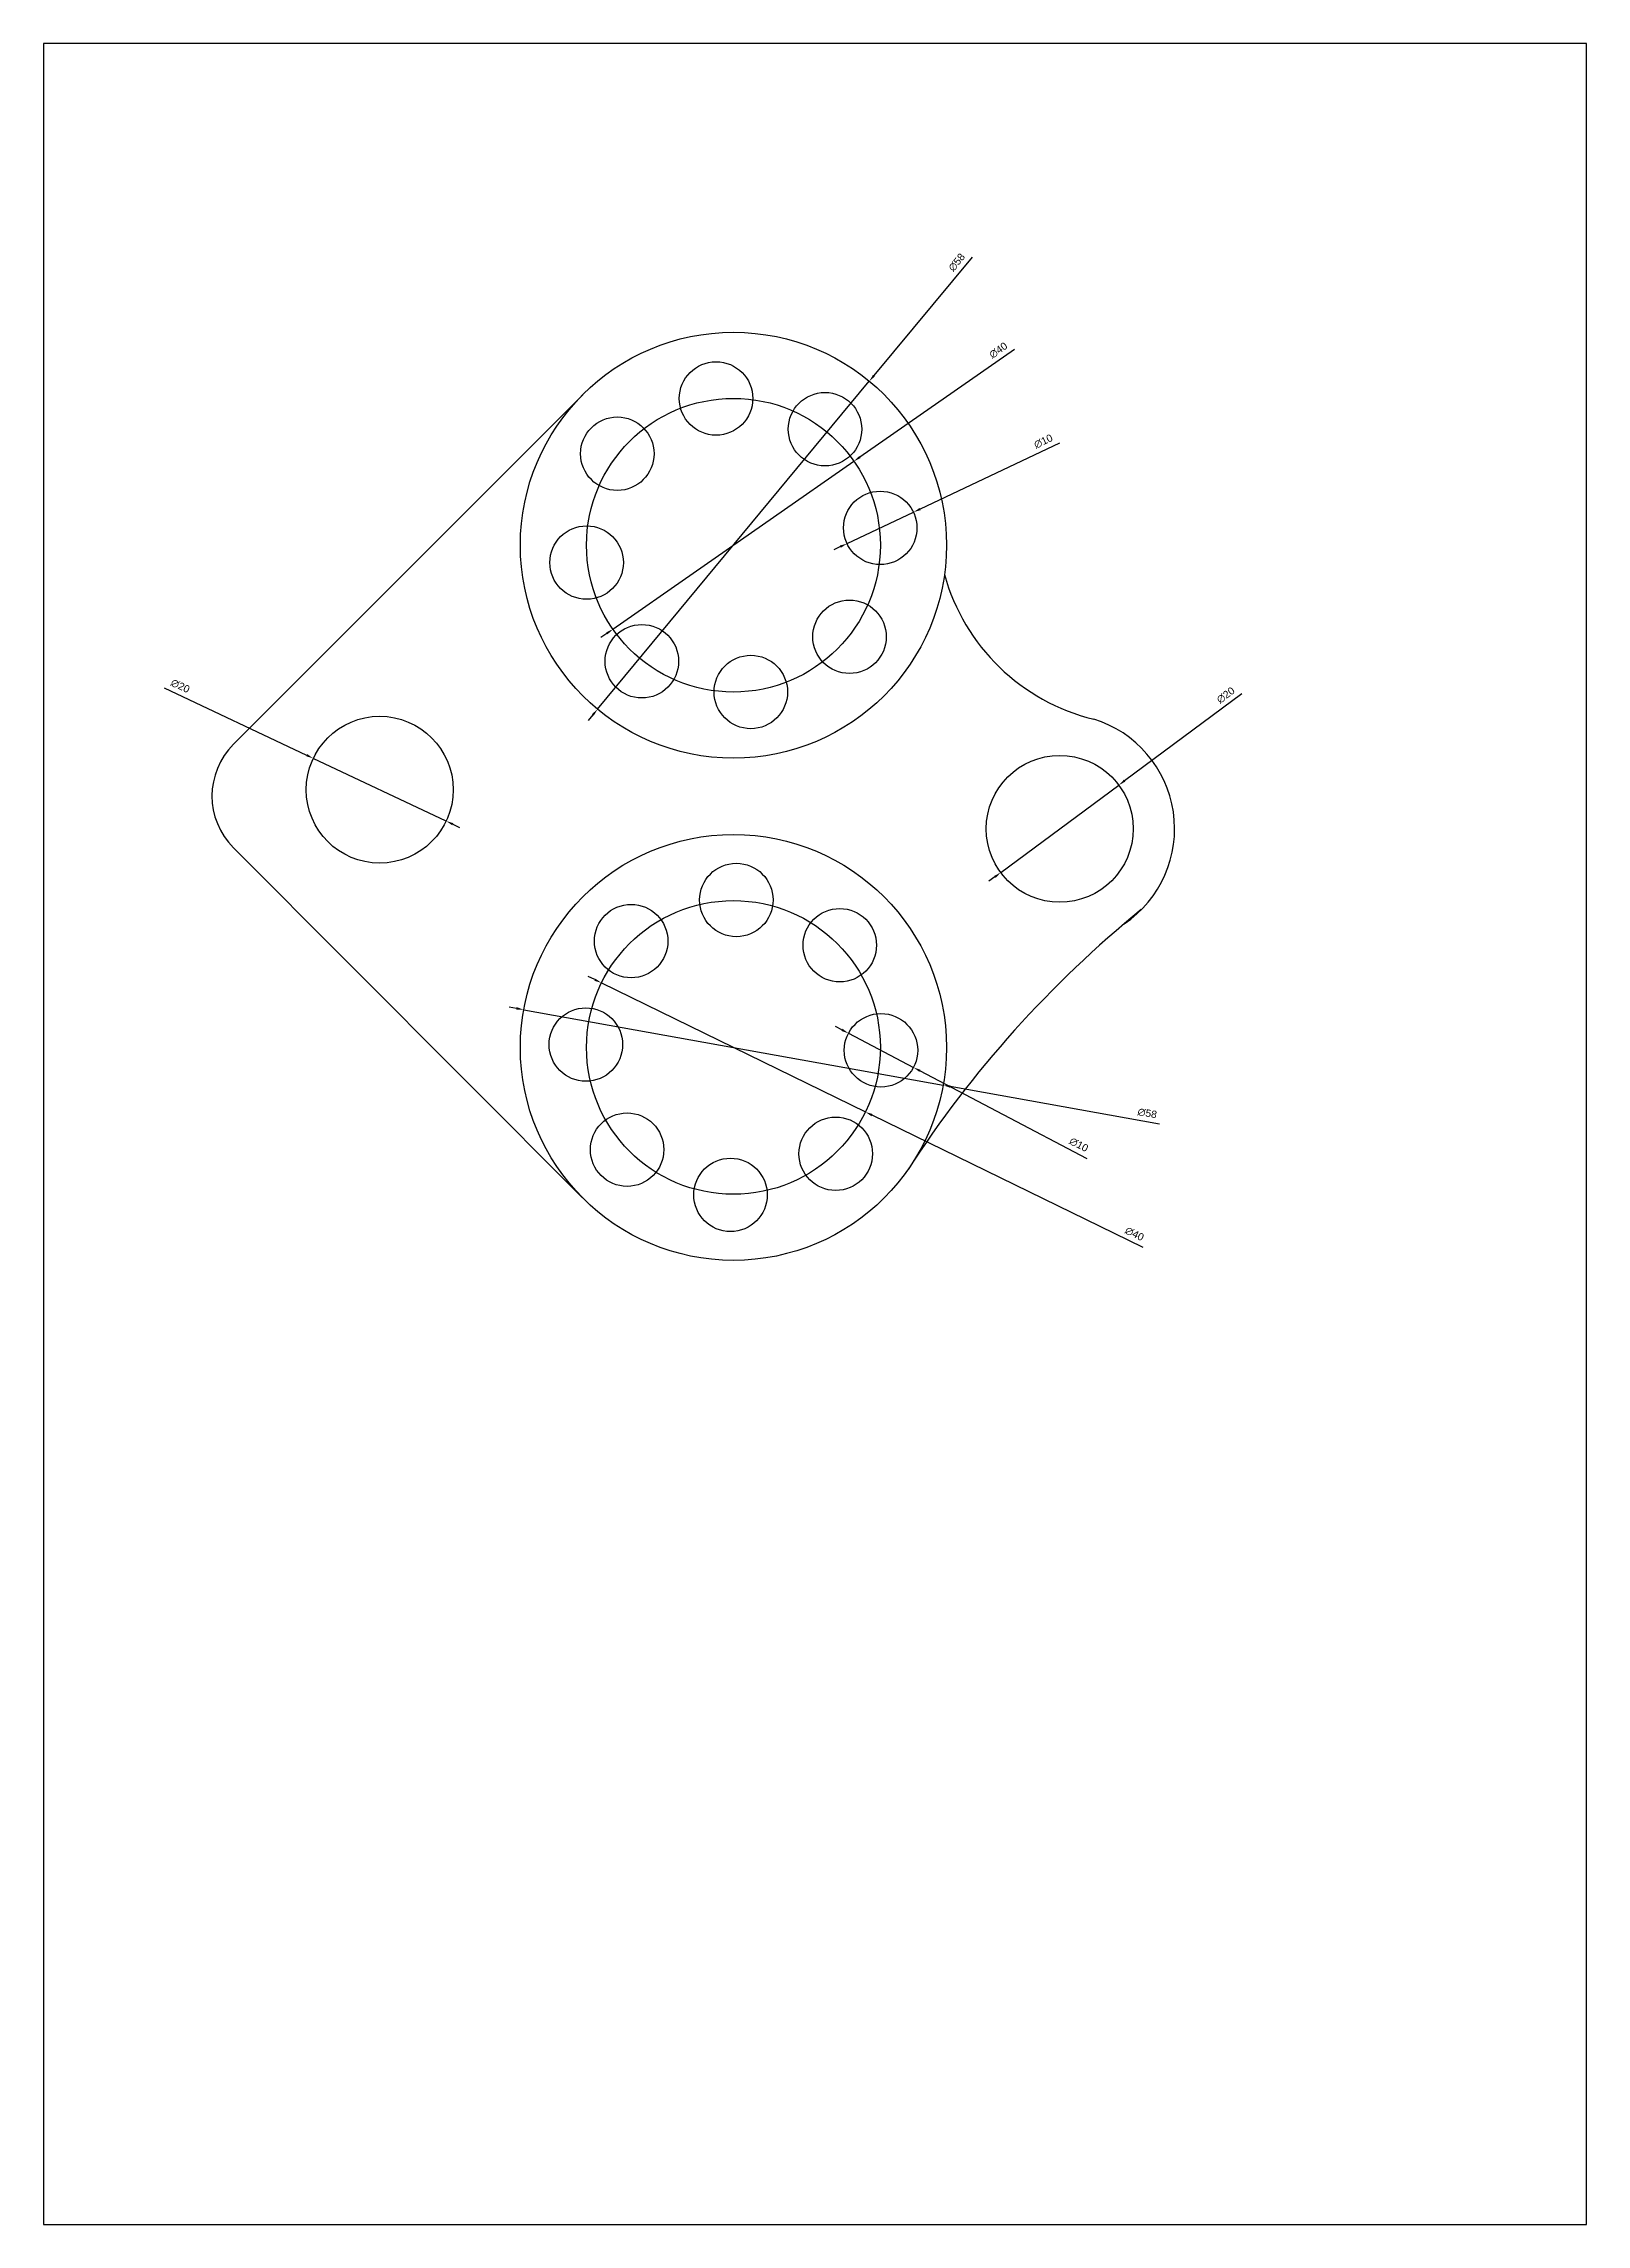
# Model space of a CAD drawing. Header units: millimetres. Extents: x 0 to 708, y 0 to 297.
# Drawn here: x 498.2 to 708.2, y 0 to 297 of the extents above; entities that cross this region are included whole.
import ezdxf

# ---------------------------------------------------------------- set-up
doc = ezdxf.new("R2010")
doc.units = ezdxf.units.MM
doc.styles.get("Standard").update_dxf_attribs({"font": 'arial.ttf'})
doc.dimstyles.new('ISO-25', dxfattribs={"dimtxt": 1, "dimasz": 1, "dimexe": 1.25, "dimexo": 0.625, "dimtad": 1, "dimtxsty": 'Standard', "dimcen": 2.5, "dimadec": 0, "dimazin": 0, "dimtfac": 1, "dimtmove": 0, "dimatfit": 3, "dimfxl": 1, "dimarcsym": 0})

# ---------------------------------------------------------------- blocks, each defined once
blk = doc.blocks.new('*U30')
blk.add_circle((0, 0), 5)
blk = doc.blocks.new('*U31')
at = {"color": 0, "linetype": 'ByBlock', "lineweight": -2, "transparency": 16777216}
for p, rotation in [((592.5, 180.37), 89.99999999999999), ((578.18, 174.77), 134.9999999999999), ((606.58, 174.21), 44.99999999999999), ((572.02, 160.68), 180), ((577.63, 146.37), 225), ((606.03, 145.81), 314.9999999999999), ((591.71, 140.21), 269.9999999999999)]:
    blk.add_blockref('*U30', p, dxfattribs=dict(at, rotation=rotation))
blk.add_blockref('*U30', (612.19, 159.9), dxfattribs=at)
blk = doc.blocks.new('*D33')
at = {"color": 0, "lineweight": -2, "transparency": 16777216}
for p, q in [((606.88, 162.69), (605.99, 163.16)), ((607.76, 162.22), (616.61, 157.57)), ((640.25, 145.13), (617.5, 157.1))]:
    blk.add_line(p, q, dxfattribs=at)
at = {"color": 0, "transparency": 16777216}
for points in [[(606.95, 162.84), (606.8, 162.54), (607.76, 162.22)], [(617.57, 157.25), (617.42, 156.96), (616.61, 157.57)]]:
    blk.add_solid(points, dxfattribs=at)
at = {"layer": 'Defpoints', "color": 0, "transparency": 16777216}
for p in [(607.76, 162.22), (616.61, 157.57)]:
    blk.add_point(p, dxfattribs=at)
at = {"color": 0, "transparency": 16777216, "insert": (639.12, 147.04), "char_height": 1, "attachment_point": 5, "rotation": 332.2485}
blk.add_mtext('∅10', dxfattribs=at)
blk = doc.blocks.new('*U34')
blk.add_circle((0, 0), 5)
blk = doc.blocks.new('*U35')
at = {"color": 0, "linetype": 'ByBlock', "lineweight": -2, "transparency": 16777216}
for p, rotation in [((589.74, 248.67), 90.00000000000001), ((604.57, 244.49), 45.00000000000001), ((576.3, 241.15), 135), ((572.12, 226.32), 180), ((607.91, 216.22), 314.9999999999999), ((579.64, 212.88), 225), ((594.47, 208.7), 269.9999999999999)]:
    blk.add_blockref('*U34', p, dxfattribs=dict(at, rotation=rotation))
blk.add_blockref('*U34', (612.09, 231.05), dxfattribs=at)
blk = doc.blocks.new('*D36')
at = {"color": 0, "lineweight": -2, "transparency": 16777216}
for p, q in [((636.49, 242.58), (617.52, 233.61)), ((607.57, 228.91), (616.61, 233.19)), ((606.67, 228.49), (605.76, 228.06))]:
    blk.add_line(p, q, dxfattribs=at)
at = {"color": 0, "transparency": 16777216}
for points in [[(617.45, 233.76), (617.59, 233.46), (616.61, 233.19)], [(606.6, 228.64), (606.74, 228.34), (607.57, 228.91)]]:
    blk.add_solid(points, dxfattribs=at)
at = {"layer": 'Defpoints', "color": 0, "transparency": 16777216}
for p in [(616.61, 233.19), (607.57, 228.91)]:
    blk.add_point(p, dxfattribs=at)
at = {"color": 0, "transparency": 16777216, "insert": (634.29, 242.83), "char_height": 1, "attachment_point": 5, "rotation": 25.2919}
blk.add_mtext('∅10', dxfattribs=at)
blk = doc.blocks.new('*D37')
at = {"color": 0, "lineweight": -2, "transparency": 16777216}
for p, q in [((630.38, 255.36), (609.33, 240.69)), ((575.7, 217.25), (608.51, 240.12)), ((574.88, 216.68), (574.05, 216.11))]:
    blk.add_line(p, q, dxfattribs=at)
at = {"color": 0, "transparency": 16777216}
for points in [[(609.24, 240.83), (609.43, 240.56), (608.51, 240.12)], [(574.78, 216.82), (574.97, 216.54), (575.7, 217.25)]]:
    blk.add_solid(points, dxfattribs=at)
at = {"layer": 'Defpoints', "color": 0, "transparency": 16777216}
for p in [(608.51, 240.12), (575.7, 217.25)]:
    blk.add_point(p, dxfattribs=at)
at = {"color": 0, "transparency": 16777216, "insert": (628.17, 255.23), "char_height": 1, "attachment_point": 5, "rotation": 34.8709}
blk.add_mtext('∅40', dxfattribs=at)
blk = doc.blocks.new('*D38')
at = {"color": 0, "lineweight": -2, "transparency": 16777216}
for p, q in [((624.61, 267.93), (611.24, 251.79)), ((573.61, 206.35), (610.6, 251.02)), ((572.97, 205.58), (572.33, 204.81))]:
    blk.add_line(p, q, dxfattribs=at)
at = {"color": 0, "transparency": 16777216}
for points in [[(611.11, 251.9), (611.37, 251.68), (610.6, 251.02)], [(572.84, 205.69), (573.1, 205.47), (573.61, 206.35)]]:
    blk.add_solid(points, dxfattribs=at)
at = {"layer": 'Defpoints', "color": 0, "transparency": 16777216}
for p in [(610.6, 251.02), (573.61, 206.35)]:
    blk.add_point(p, dxfattribs=at)
at = {"color": 0, "transparency": 16777216, "insert": (622.51, 267.22), "char_height": 1, "attachment_point": 5, "rotation": 50.3705}
blk.add_mtext('∅58', dxfattribs=at)
blk = doc.blocks.new('*D39')
at = {"color": 0, "lineweight": -2, "transparency": 16777216}
for p, q in [((573.24, 169.52), (572.34, 169.95)), ((574.14, 169.08), (610.07, 151.5)), ((647.88, 133.02), (610.97, 151.07))]:
    blk.add_line(p, q, dxfattribs=at)
at = {"color": 0, "transparency": 16777216}
for points in [[(573.31, 169.66), (573.17, 169.37), (574.14, 169.08)], [(611.04, 151.22), (610.9, 150.92), (610.07, 151.5)]]:
    blk.add_solid(points, dxfattribs=at)
at = {"layer": 'Defpoints', "color": 0, "transparency": 16777216}
for p in [(574.14, 169.08), (610.07, 151.5)]:
    blk.add_point(p, dxfattribs=at)
at = {"color": 0, "transparency": 16777216, "insert": (646.7, 134.89), "char_height": 1, "attachment_point": 5, "rotation": 333.9424}
blk.add_mtext('∅40', dxfattribs=at)
blk = doc.blocks.new('*D40')
at = {"color": 0, "lineweight": -2, "transparency": 16777216}
for p, q in [((562.58, 165.61), (561.6, 165.79)), ((563.56, 165.43), (620.64, 155.15)), ((650.09, 149.84), (621.63, 154.97))]:
    blk.add_line(p, q, dxfattribs=at)
at = {"color": 0, "transparency": 16777216}
for points in [[(562.61, 165.78), (562.55, 165.45), (563.56, 165.43)], [(621.66, 155.13), (621.6, 154.8), (620.64, 155.15)]]:
    blk.add_solid(points, dxfattribs=at)
at = {"layer": 'Defpoints', "color": 0, "transparency": 16777216}
for p in [(563.56, 165.43), (620.64, 155.15)]:
    blk.add_point(p, dxfattribs=at)
at = {"color": 0, "transparency": 16777216, "insert": (648.44, 151.32), "char_height": 1, "attachment_point": 5, "rotation": 349.7818}
blk.add_mtext('∅58', dxfattribs=at)
blk = doc.blocks.new('*D41')
at = {"color": 0, "lineweight": -2, "transparency": 16777216}
for p, q in [((661.32, 208.44), (645.36, 196.61)), ((628.49, 184.11), (644.56, 196.02)), ((627.69, 183.51), (626.88, 182.92))]:
    blk.add_line(p, q, dxfattribs=at)
at = {"color": 0, "transparency": 16777216}
for points in [[(645.26, 196.75), (645.46, 196.48), (644.56, 196.02)], [(627.59, 183.65), (627.79, 183.38), (628.49, 184.11)]]:
    blk.add_solid(points, dxfattribs=at)
at = {"layer": 'Defpoints', "color": 0, "transparency": 16777216}
for p in [(644.56, 196.02), (628.49, 184.11)]:
    blk.add_point(p, dxfattribs=at)
at = {"color": 0, "transparency": 16777216, "insert": (659.12, 208.26), "char_height": 1, "attachment_point": 5, "rotation": 36.5427}
blk.add_mtext('∅20', dxfattribs=at)
blk = doc.blocks.new('*D42')
at = {"color": 0, "lineweight": -2, "transparency": 16777216}
for p, q in [((514.61, 209.26), (534.01, 200.09)), ((553, 191.12), (534.92, 199.66)), ((553.9, 190.69), (554.81, 190.26))]:
    blk.add_line(p, q, dxfattribs=at)
at = {"color": 0, "transparency": 16777216}
for points in [[(534.08, 200.24), (533.94, 199.94), (534.92, 199.66)], [(553.97, 190.84), (553.83, 190.54), (553, 191.12)]]:
    blk.add_solid(points, dxfattribs=at)
at = {"layer": 'Defpoints', "color": 0, "transparency": 16777216}
for p in [(534.92, 199.66), (553, 191.12)]:
    blk.add_point(p, dxfattribs=at)
at = {"color": 0, "transparency": 16777216, "insert": (516.81, 209.51), "char_height": 1, "attachment_point": 5, "rotation": 334.6997}
blk.add_mtext('∅20', dxfattribs=at)

msp = doc.modelspace()

# ---------------------------------------------------------------- linework, layer by layer
for p, q in [((571.589, 249.182), (524.051, 201.599)), ((571.57, 139.813), (524.045, 187.47))]:
    msp.add_line(p, q)
msp.add_lwpolyline([(498.21, 0), (708.21, 0), (708.21, 297), (498.21, 297)], close=True)
for centre, radius in [((592.105, 228.686), 29), ((592.105, 228.686), 20), ((543.958, 195.389), 10), ((636.524, 190.064), 10), ((592.105, 160.29), 29), ((592.105, 160.29), 20)]:
    msp.add_circle(centre, radius)
for centre, radius, start, end in [((647.754, 232.139), 27.931, 195.4318, 256.31087), ((636.524, 190.064), 15.636, 304.07313, 72.81305), ((531.126, 194.531), 10, 135.02714, 224.92045), ((743.47, 61.096), 151.988, 129.09243, 147.08627)]:
    msp.add_arc(centre, radius, start, end)

# ---------------------------------------------------------------- block references
for name in ['*U35', '*U31']:
    msp.add_blockref(name, (0, 0))

# ---------------------------------------------------------------- dimensions: what is measured, and where the dimension line sits
for p1, p2, picture, middle in [((573.608, 206.35), (610.601, 251.021), '*D38', (623.403, 266.48)), ((575.696, 217.251), (608.513, 240.12), '*D37', (628.832, 254.279)), ((607.571, 228.915), (616.613, 233.187), '*D36', (634.784, 241.773)), ((552.999, 191.115), (534.917, 199.663), '*D42', (516.315, 208.456)), ((628.49, 184.11), (644.558, 196.018), '*D41', (659.811, 207.322)), ((574.138, 169.076), (610.072, 151.505), '*D39', (646.188, 133.845)), ((563.565, 165.435), (620.645, 155.146), '*D40', (648.231, 150.173)), ((607.762, 162.225), (616.611, 157.568), '*D33', (638.578, 146.01))]:
    dim = msp.add_diameter_dim_2p(p1=p1, p2=p2, dimstyle='ISO-25')
    dim.commit()
    dim.dimension.update_dxf_attribs({"geometry": picture, "text_midpoint": middle, "dimtype": 163})

doc.saveas('drawing.dxf')
